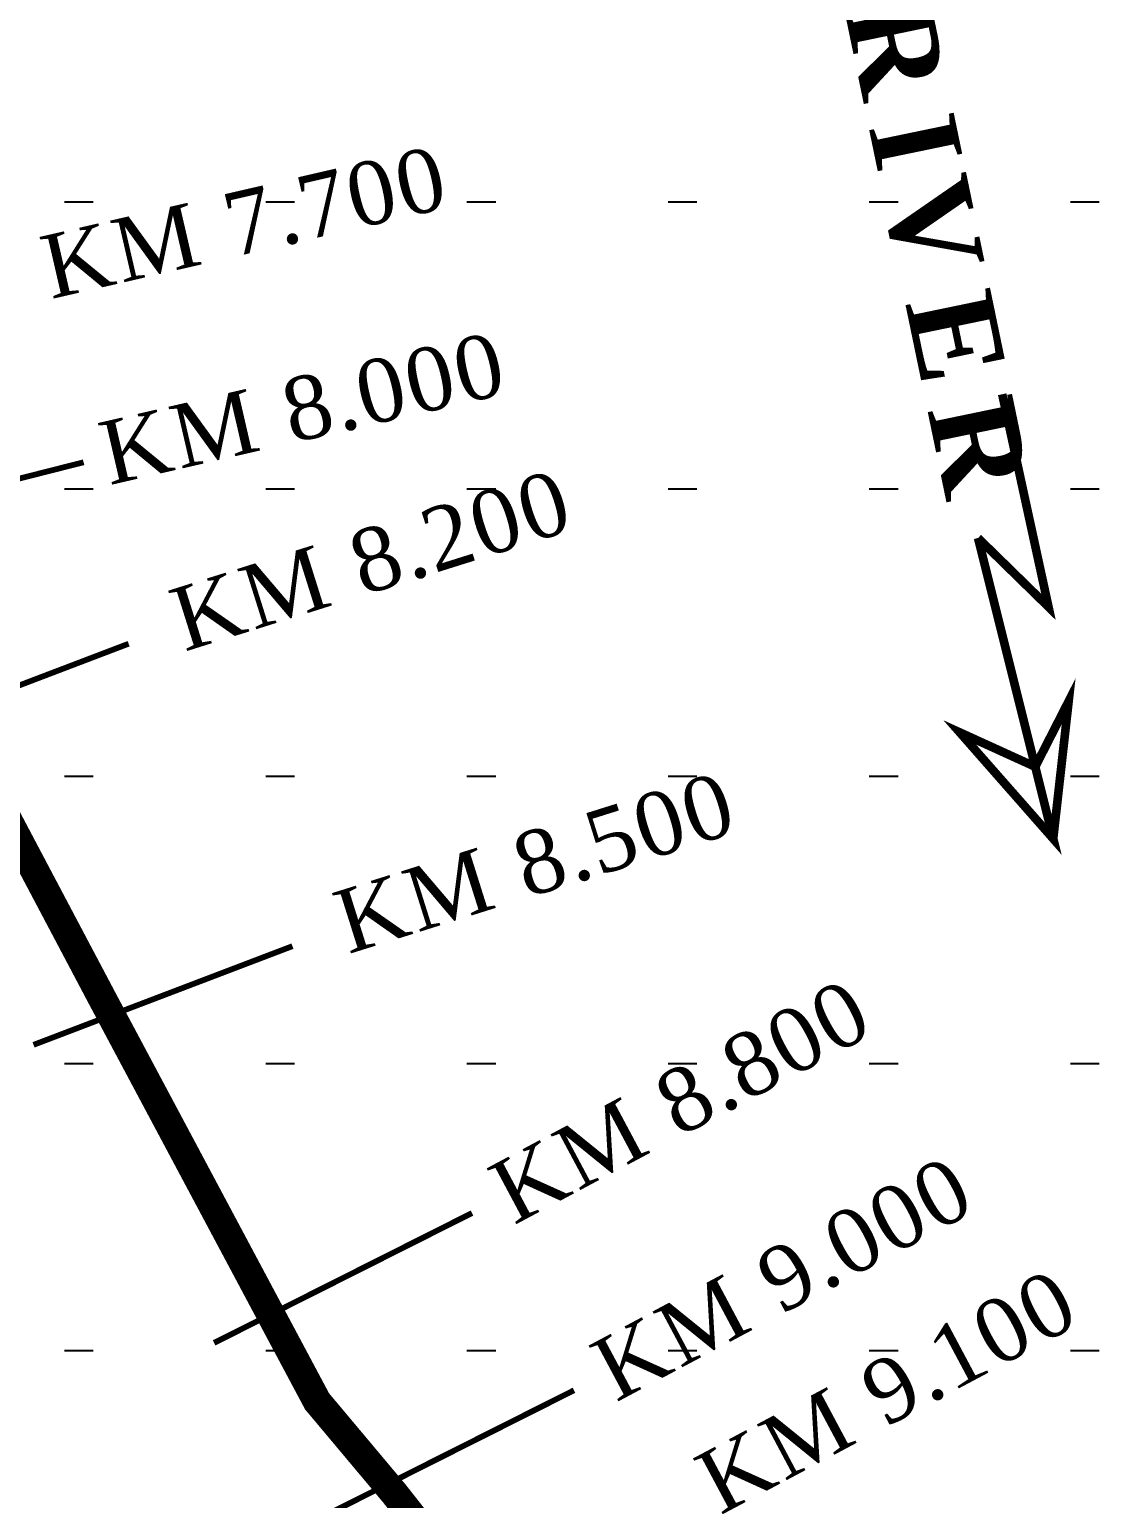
# Model space of a CAD drawing. Header units: inches. Extents: x -8940 to 26362, y -28010 to 990.
# Drawn here: x 4339.55 to 4354.38, y -7345.64 to -7325.57 of the extents above; entities that cross this region are included whole.
import ezdxf

# ---------------------------------------------------------------- set-up
doc = ezdxf.new("R2010")
doc.units = ezdxf.units.IN
doc.header["$MEASUREMENT"] = 0
doc.layers.add('Text', color=7, linetype='Continuous')
doc.styles.add('Text', font='times.ttf', dxfattribs={"height": 240})

msp = doc.modelspace()

# ---------------------------------------------------------------- hatches: boundary and pattern name
at = {"layer": 'Text', "lineweight": 25}
h = msp.add_hatch(dxfattribs=at)
h.set_pattern_fill('ACAD_ISO07W100', color=0, scale=0.784833, style=0)
h.set_pattern_definition([(0, (-582.442, -27753.198), (0, 3.9241642), [0.3924164, -2.35449854])])
h.paths.add_polyline_path([(4453.012436, -7368.509246), (4432.544063, -7360.765981), (4417.35118, -7356.454306), (4399.865945, -7352.632595), (4389.807755, -7348.417064), (4382.319111, -7347.246699), (4375.943644, -7343.680138), (4368.217405, -7333.076598), (4361.929936, -7322.334389), (4357.719224, -7314.672477), (4356.412451, -7309.03143), (4355.412858, -7306.651874), (4313.200953, -7306.651874), (4313.200953, -7400.608297), (4453.122434, -7400.608297)])
h.paths.add_polyline_path([(4387.774257, -7337.654416), (4394.795484, -7337.654416), (4394.795484, -7334.638043), (4387.774257, -7334.638043)], flags=25)

# ---------------------------------------------------------------- linework, layer by layer
at = {"layer": 'Text', "color": 1, "const_width": 0.392416}
msp.add_lwpolyline([(4335.677572, -7325.287254), (4335.749461, -7325.904648), (4335.943057, -7327.25066), (4336.215851, -7328.321183), (4336.498436, -7329.430125), (4336.946236, -7330.404913), (4337.100233, -7331.022451), (4337.478625, -7332.146593), (4338.17821, -7333.871632), (4338.968513, -7335.820363), (4339.757777, -7337.314316), (4340.561718, -7338.836049), (4343.150107, -7343.69308), (4343.479645, -7344.311449), (4344.536078, -7345.57158), (4345.534857, -7346.843635)], dxfattribs=at)
at = {"layer": 'Text', "const_width": 0.117725}
for points in [[(4352.504295, -7332.515778), (4353.46672, -7333.457393), (4352.834645, -7330.551598)], [(4352.504295, -7332.515778), (4353.531024, -7336.624636), (4352.254538, -7335.171421), (4353.285276, -7335.641182), (4353.741707, -7334.74617), (4353.531024, -7336.624636)]]:
    msp.add_lwpolyline(points, dxfattribs=at)
at = {"layer": 'Text', "color": 0, "lineweight": 25, "const_width": 0.078483}
for points in [[(4336.554644, -7332.429477), (4340.291861, -7331.480866)], [(4337.371407, -7335.308426), (4340.906655, -7333.959996)], [(4339.608181, -7339.440571), (4343.143429, -7338.092141)], [(4342.073822, -7343.512759), (4345.594942, -7341.738805)], [(4343.4669, -7345.933968), (4346.988021, -7344.160015)]]:
    msp.add_lwpolyline(points, dxfattribs=at)

# ---------------------------------------------------------------- texts
at = {"layer": 'Text', "char_height": 0.86331613, "attachment_point": 1, "style": 'Text'}
for s, insert, rotation in [('{\\fTimes New Roman|b1|i0|c0|p18;\\H2x;\\T1.25; U/S\\H0.4999x;   \\H1.364x; PADMA RIVER}', (4349.023012, -7308.813383), 281.7142546), ('{\\T1.05;KM 7.700}', (4339.653657, -7328.410944), 13.0077005), ('{\\T1.05;KM 8.000}', (4340.450263, -7330.953802), 13.0077005), ('{\\T1.05;KM 8.200}', (4341.410438, -7333.247019), 17.4668921), ('{\\T1.05;KM 8.500}', (4343.647211, -7337.379164), 17.4668921), ('{\\T1.05;KM 8.800}', (4345.761161, -7341.146098), 28.0677004), ('{\\T1.05;KM 9.000}', (4347.15424, -7343.567307), 28.0677004), ('{\\T1.05;KM 9.100}', (4348.578711, -7345.109504), 28.0677004)]:
    msp.add_mtext(s, dxfattribs=dict(at, insert=insert, rotation=rotation))

doc.saveas('drawing.dxf')
